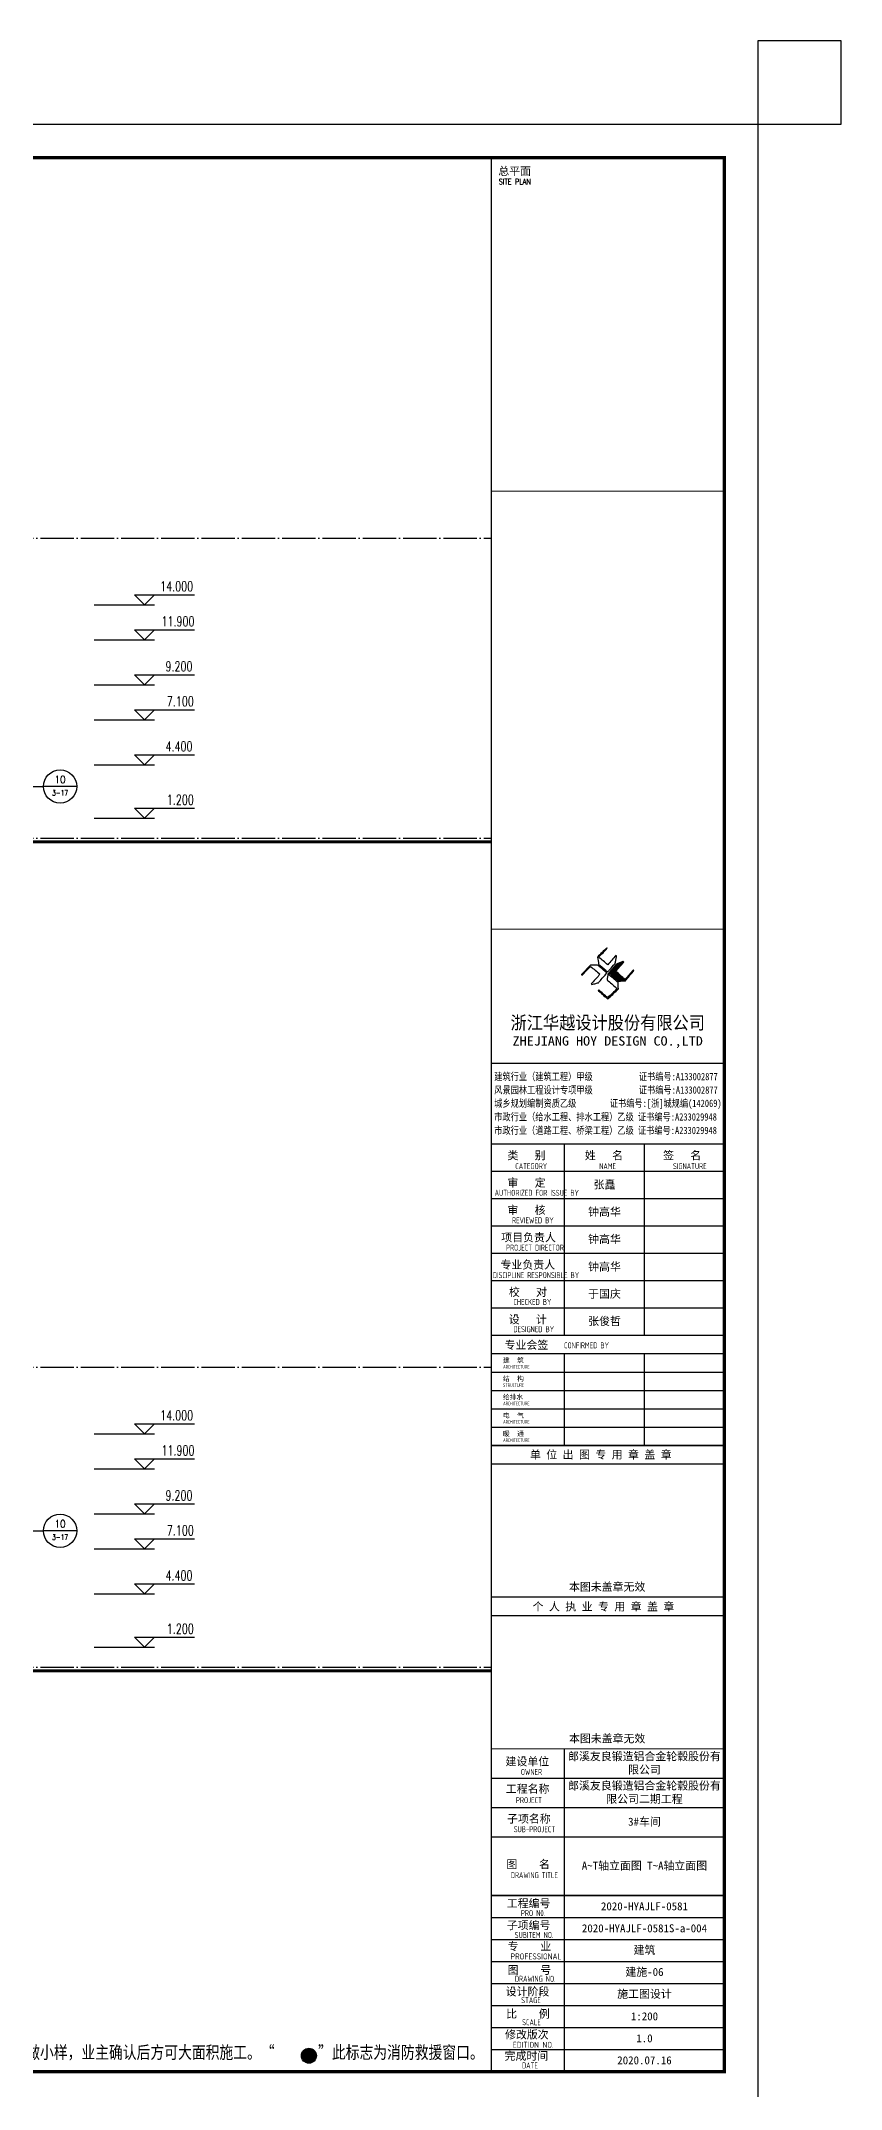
# Model space of a CAD drawing. Extents: x 14095202 to 14511487, y -1430609 to -90420.
# Drawn here: x 14463461 to 14511487, y -1150770 to -1027920 of the extents above; entities that cross this region are included whole.
import ezdxf
from ezdxf.enums import TextEntityAlignment as Align

# ---------------------------------------------------------------- set-up
doc = ezdxf.new("R2010")
doc.units = 0
doc.header["$LTSCALE"] = 1000
doc.header["$MEASUREMENT"] = 0
doc.linetypes.add('DOTE', pattern=[2.42, 2, -0.2, 0.02, -0.2])
for name, color, linetype in [('DIM_IDEN', 3, 'Continuous'), ('DOTE', 1, 'DOTE'), ('PUB_DIM', 3, 'Continuous'), ('PUB_TEXT', 7, 'Continuous'), ('PUB_TITLE', 4, 'Continuous'), ('TK', 4, 'Continuous')]:
    doc.layers.add(name, color=color, linetype=linetype)
doc.styles.add('-宋体', font='', dxfattribs={"width": 0.8})
doc.styles.add('_TCH_DIM', font='SIMPLEX', dxfattribs={"bigfont": 'GBCBIG'})
doc.styles.add('_TCH_LABEL', font='COMPLEX', dxfattribs={"bigfont": 'GBCBIG'})
doc.styles.add('HT', font='simhei.ttf', dxfattribs={"width": 0.8})
doc.styles.add('ROMANS', font='romans', dxfattribs={"width": 0.65, "height": 231.275})
doc.styles.add('TSSD_REIN', font='tssdeng.shx', dxfattribs={"width": 0.7, "bigfont": 'tssdchn.shx'})
doc.styles.add('图签宋体', font='', dxfattribs={"height": 300})
doc.styles.add('图签黑体', font='simhei.ttf', dxfattribs={"height": 550})
doc.styles.add('宋体', font='', dxfattribs={"width": 0.8})
doc.styles.get('-宋体').set_extended_font_data('SimSun')
doc.styles.get('图签宋体').set_extended_font_data('NSimSun')
doc.styles.get('宋体').set_extended_font_data('SimSun')

# ---------------------------------------------------------------- blocks, each defined once
blk = doc.blocks.new('A$C053D6479')
at = {"layer": 'PUB_TITLE'}
h = blk.add_hatch(color=256, dxfattribs=at)
h.dxf.hatch_style = 1
edge = h.paths.add_edge_path()
edge.add_spline(control_points=[(1026, 827), (1105, 920), (1188, 1008), (1266, 1102)], knot_values=[13, 13, 13, 13, 14, 14, 14, 14], degree=3, periodic=0)
edge.add_spline(control_points=[(1266, 1102), (1258, 1111), (1249, 1119), (1239, 1116)], knot_values=[12, 12, 12, 12, 13, 13, 13, 13], degree=3, periodic=0)
edge.add_spline(control_points=[(1239, 1116), (1210, 1107), (1179, 1092), (1144, 1077)], knot_values=[11, 11, 11, 11, 12, 12, 12, 12], degree=3, periodic=0)
edge.add_spline(control_points=[(1144, 1077), (1109, 1063), (1069, 1053), (1047, 1038)], knot_values=[10, 10, 10, 10, 11, 11, 11, 11], degree=3, periodic=0)
edge.add_spline(control_points=[(1047, 1038), (1028, 1026), (1007, 992), (991, 972)], knot_values=[9, 9, 9, 9, 10, 10, 10, 10], degree=3, periodic=0)
edge.add_spline(control_points=[(991, 972), (942, 913), (899, 868), (849, 810)], knot_values=[8, 8, 8, 8, 9, 9, 9, 9], degree=3, periodic=0)
edge.add_spline(control_points=[(849, 810), (842, 801), (822, 776), (822, 775)], knot_values=[7, 7, 7, 7, 8, 8, 8, 8], degree=3, periodic=0)
edge.add_spline(control_points=[(822, 775), (823, 771), (848, 752), (859, 744)], knot_values=[6, 6, 6, 6, 7, 7, 7, 7], degree=3, periodic=0)
edge.add_spline(control_points=[(859, 744), (949, 670), (1035, 592), (1122, 521)], knot_values=[5, 5, 5, 5, 6, 6, 6, 6], degree=3, periodic=0)
edge.add_spline(control_points=[(1122, 521), (1153, 527), (1185, 530), (1217, 533)], knot_values=[4, 4, 4, 4, 5, 5, 5, 5], degree=3, periodic=0)
edge.add_spline(control_points=[(1217, 533), (1246, 535), (1293, 532), (1316, 542)], knot_values=[3, 3, 3, 3, 4, 4, 4, 4], degree=3, periodic=0)
edge.add_spline(control_points=[(1316, 542), (1327, 547), (1338, 565), (1349, 579)], knot_values=[2, 2, 2, 2, 3, 3, 3, 3], degree=3, periodic=0)
edge.add_spline(control_points=[(1349, 579), (1423, 670), (1507, 759), (1572, 848)], knot_values=[1, 1, 1, 1, 2, 2, 2, 2], degree=3, periodic=0)
edge.add_spline(control_points=[(1572, 848), (1564, 852), (1561, 861), (1551, 862)], knot_values=[0, 0, 0, 0, 1, 1, 1, 1], degree=3, periodic=0)
edge.add_spline(control_points=[(1551, 862), (1469, 769), (1393, 671), (1310, 579)], knot_values=[15, 15, 15, 15, 16, 16, 16, 16], degree=3, periodic=0)
edge.add_spline(control_points=[(1310, 579), (1216, 662), (1118, 742), (1026, 827)], knot_values=[14, 14, 14, 14, 15, 15, 15, 15], degree=3, periodic=0)
at = {"layer": 'TK'}
for points, knots in [([(1031, 1298), (1066, 1286), (1054, 1262), (1045, 1224), (1036, 1188), (1031, 1158), (1024, 1121), (1020, 1104), (1017, 1085), (1012, 1071), (1004, 1052), (976, 1026), (956, 1003), (906, 946), (866, 899), (814, 839), (806, 829), (789, 806), (787, 806), (777, 804), (728, 856), (719, 864), (651, 922), (580, 978), (514, 1036), (509, 1106), (488, 1176), (479, 1247), (570, 1343), (663, 1436), (758, 1526), (764, 1523), (768, 1518), (774, 1515), (693, 1422), (599, 1343), (520, 1249), (607, 1171), (698, 1096), (789, 1021), (874, 1109), (950, 1206), (1031, 1298)], [0, 0, 0, 0, 1, 1, 1, 2, 2, 2, 3, 3, 3, 4, 4, 4, 5, 5, 5, 6, 6, 6, 7, 7, 7, 8, 8, 8, 9, 9, 9, 10, 10, 10, 11, 11, 11, 12, 12, 12, 13, 13, 13, 14, 14, 14, 14]), ([(555, 949), (624, 891), (699, 833), (760, 773), (689, 691), (614, 604), (539, 517), (529, 505), (516, 487), (506, 482), (492, 475), (469, 472), (452, 467), (416, 456), (383, 448), (342, 438), (323, 433), (297, 422), (293, 440), (291, 452), (313, 470), (322, 480), (400, 566), (477, 652), (553, 736), (460, 815), (366, 894), (270, 970), (183, 883), (101, 791), (16, 703), (-18, 714), (9, 735), (28, 755), (103, 838), (192, 930), (266, 1005), (319, 1009), (387, 1005), (442, 1007), (456, 1008), (472, 1011), (485, 1007), (507, 1000), (534, 967), (555, 949)], [0, 0, 0, 0, 1, 1, 1, 2, 2, 2, 3, 3, 3, 4, 4, 4, 5, 5, 5, 6, 6, 6, 7, 7, 7, 8, 8, 8, 9, 9, 9, 10, 10, 10, 11, 11, 11, 12, 12, 12, 13, 13, 13, 14, 14, 14, 15, 15, 15, 15]), ([(1097, 490), (1100, 425), (1106, 361), (1107, 294), (1018, 207), (925, 121), (830, 33), (818, 21), (800, 0), (787, 0), (768, -1), (725, 49), (712, 60), (662, 103), (616, 143), (568, 186), (545, 207), (518, 224), (499, 250), (501, 259), (511, 261), (516, 267), (609, 192), (696, 111), (785, 33), (883, 118), (977, 208), (1070, 298), (992, 373), (892, 456), (803, 534), (791, 544), (768, 561), (766, 569), (761, 588), (776, 634), (780, 655), (785, 690), (788, 721), (795, 746), (897, 661), (998, 576), (1097, 490)], [0, 0, 0, 0, 1, 1, 1, 2, 2, 2, 3, 3, 3, 4, 4, 4, 5, 5, 5, 6, 6, 6, 7, 7, 7, 8, 8, 8, 9, 9, 9, 10, 10, 10, 11, 11, 11, 12, 12, 12, 13, 13, 13, 14, 14, 14, 14]), ([(1551, 862), (1561, 861), (1564, 852), (1572, 848), (1507, 759), (1423, 670), (1349, 579), (1338, 565), (1327, 547), (1316, 542), (1293, 532), (1246, 535), (1217, 533), (1185, 530), (1153, 527), (1122, 521), (1035, 592), (949, 670), (859, 744), (848, 752), (823, 771), (822, 775), (822, 776), (842, 801), (849, 810), (899, 868), (942, 913), (991, 972), (1007, 992), (1028, 1026), (1047, 1038), (1069, 1053), (1109, 1063), (1144, 1077), (1179, 1092), (1210, 1107), (1239, 1116), (1249, 1119), (1258, 1111), (1266, 1102), (1188, 1008), (1105, 920), (1026, 827), (1118, 742), (1216, 662), (1310, 579), (1393, 671), (1469, 769), (1551, 862)], [0, 0, 0, 0, 1, 1, 1, 2, 2, 2, 3, 3, 3, 4, 4, 4, 5, 5, 5, 6, 6, 6, 7, 7, 7, 8, 8, 8, 9, 9, 9, 10, 10, 10, 11, 11, 11, 12, 12, 12, 13, 13, 13, 14, 14, 14, 15, 15, 15, 16, 16, 16, 16])]:
    blk.add_open_spline(points, degree=3, knots=knots, dxfattribs=at)
blk = doc.blocks.new('GeYuanFrame_12420875', base_point=(20.09, 4.53))
at = {"layer": 'PUB_TITLE'}
for points in [[(1013.09, 235.33), (1013.09, 292.73)], [(1037.09, 235.33), (1037.09, 292.73)], [(1013.09, 202.33), (1013.09, 229.83)], [(1037.09, 202.33), (1037.09, 229.83)], [(1013.09, 14.53), (1013.09, 111.33)]]:
    blk.add_lwpolyline(points, dxfattribs=at)
at = {"layer": 'TK'}
for p, q in [((991.09, 316.93), (1061.09, 316.93)), ((991.09, 284.53), (1061.09, 284.53)), ((991.09, 276.33), (1061.09, 276.33)), ((991.09, 268.13), (1061.09, 268.13)), ((991.09, 259.93), (1061.09, 259.93)), ((991.09, 251.73), (1061.09, 251.73)), ((991.09, 243.53), (1061.09, 243.53)), ((991.09, 235.33), (1061.09, 235.33)), ((991.09, 235.33), (1061.09, 235.33)), ((991.09, 102.53), (1061.09, 102.53)), ((991.09, 93.73), (1061.09, 93.73)), ((991.09, 84.93), (1013.09, 84.93)), ((991.09, 84.93), (1061.09, 84.93)), ((991.09, 67.37), (1061.09, 67.37)), ((991.09, 67.33), (1061.09, 67.33)), ((991.09, 60.77), (1061.09, 60.77)), ((991.09, 54.17), (1061.09, 54.17)), ((991.09, 47.57), (1061.09, 47.57)), ((991.09, 40.97), (1061.09, 40.97)), ((991.09, 34.37), (1061.09, 34.37)), ((991.09, 27.77), (1061.09, 27.77)), ((991.09, 21.17), (1061.09, 21.17)), ((991.09, 14.53), (1061.09, 14.53))]:
    blk.add_line(p, q, dxfattribs=at)
blk.add_lwpolyline([(20.09, 4.53), (20.09, 598.53), (1071.09, 598.53), (1071.09, 4.53)], close=True, dxfattribs=at)
at = {"layer": 'TK', "const_width": 1}
blk.add_lwpolyline([(45.09, 588.53), (1061.09, 588.53), (1061.09, 14.53), (45.09, 14.53)], close=True, dxfattribs=at)
at = {"layer": 'TK'}
for points, const_width in [([(991.09, 588.53), (991.09, 14.53)], 0.4), ([(991.09, 488.5), (1061.09, 488.5)], 0.35), ([(991.09, 357.14), (1061.09, 357.14)], 0.35), ([(991.09, 292.73), (1061.09, 292.73)], 0.35), ([(991.09, 292.73), (1061.09, 292.73)], 0.35), ([(991.09, 235.33), (1061.09, 235.33)], 0.35), ([(991.09, 202.33), (1061.09, 202.33)], 0.35), ([(991.09, 156.83), (1061.09, 156.83)], 0.35), ([(991.09, 111.33), (1061.09, 111.33)], 0.35), ([(991.09, 67.37), (1061.09, 67.37)], 0.35)]:
    blk.add_lwpolyline(points, dxfattribs=dict(at, const_width=const_width))
for points in [[(991.09, 292.73), (1061.09, 292.73)], [(991.09, 235.33), (1061.09, 235.33)], [(991.09, 229.83), (1061.09, 229.83)], [(991.09, 224.33), (1061.09, 224.33)], [(991.09, 218.83), (1061.09, 218.83)], [(991.09, 213.33), (1061.09, 213.33)], [(991.09, 207.83), (1061.09, 207.83)], [(991.09, 202.33), (1061.09, 202.33)], [(991.09, 196.83), (1061.09, 196.83)], [(991.09, 151.33), (1061.09, 151.33)]]:
    blk.add_lwpolyline(points, dxfattribs=at)
at = {"layer": 'PUB_TITLE', "xscale": 0.01000000000021828, "yscale": 0.01000000000021828, "zscale": 0.01}
blk.add_blockref('A$C053D6479', (1018.19, 336.27), dxfattribs=at)
at = {"layer": 'TK', "style": '图签宋体'}
for s, height, p in [('总平面', 2.4, (993.23, 583.28)), ('类   别', 2.4, (995.97, 288.09)), ('姓   名', 2.4, (1019.2, 288.09)), ('签   名', 2.4, (1042.68, 288.09)), ('审   定', 2.4, (995.97, 279.89)), ('审   核', 2.4, (995.97, 271.69)), ('项目负责人', 2.4, (994.13, 263.49)), ('专业负责人', 2.4, (993.89, 255.29)), ('校   对', 2.4, (996.38, 247.09)), ('设   计', 2.4, (996.36, 238.89)), ('专业会签', 2.4, (995.12, 231.24)), ('建  筑', 1.44, (994.61, 227.11)), ('结  构', 1.44, (994.61, 221.61)), ('给排水', 1.44, (994.61, 216.11)), ('电  气', 1.44, (994.61, 210.61)), ('暖  通', 1.44, (994.61, 205.11)), ('单 位 出 图 专 用 章 盖 章', 2.4, (1002.72, 198.35)), ('本图未盖章无效', 2.4, (1014.43, 158.7)), ('个 人 执 业 专 用 章 盖 章', 2.4, (1003.52, 152.77)), ('本图未盖章无效', 2.4, (1014.43, 113.2)), ('建设单位', 2.4, (995.39, 106.33)), ('工程名称', 2.4, (995.47, 98.12)), ('子项名称', 2.4, (995.85, 89.14)), ('图    名', 2.4, (995.63, 75.5)), ('工程编号', 2.4, (995.77, 63.77)), ('子项编号', 2.4, (995.77, 57.19)), ('专    业', 2.4, (996.01, 50.88)), ('图    号', 2.4, (996.02, 43.77)), ('设计阶段', 2.4, (995.45, 37.32)), ('比    例', 2.4, (995.59, 30.63)), ('修改版次', 2.4, (995.24, 24.41)), ('完成时间', 2.4, (995.11, 18.02))]:
    blk.add_text(s, height=height, dxfattribs=at).set_placement(p)
at = {"layer": 'TK'}
for s, height, style, width, p in [('SITE PLAN', 1.697, 'ROMANS', 0.76, (993.35, 580.49)), ('建筑行业（建筑工程）甲级           证书编号:A133002877', 2.2, '-宋体', 0.8, (992, 311.83)), ('风景园林工程设计专项甲级           证书编号:A133002877', 2.2, '-宋体', 0.8, (992, 307.81)), ('城乡规划编制资质乙级        证书编号:[浙]城规编(142069)', 2.2, '-宋体', 0.8, (992, 303.82)), ('市政行业（给水工程、排水工程）乙级 证书编号:A233029948', 2.2, '-宋体', 0.8, (992, 299.74)), ('市政行业（道路工程、桥梁工程）乙级 证书编号:A233029948', 2.2, '-宋体', 0.8, (992, 295.69)), ('CATEGORY', 1.8, 'TSSD_REIN', 0.7, (998.32, 285.17)), ('NAME', 1.8, 'TSSD_REIN', 0.7, (1023.51, 285.17)), ('SIGNATURE', 1.8, 'TSSD_REIN', 0.7, (1045.66, 285.17)), ('AUTHORIZED FOR ISSUE BY', 1.8, 'TSSD_REIN', 0.7, (992.12, 277.17)), ('REVIEWED BY', 1.8, 'TSSD_REIN', 0.7, (997.36, 268.91)), ('PROJECT DIRECTOR', 1.8, 'TSSD_REIN', 0.7, (995.55, 260.74)), ('DISCIPLINE RESPONSIBLE BY', 1.8, 'TSSD_REIN', 0.7, (991.57, 252.48)), ('CHECKED BY', 1.8, 'TSSD_REIN', 0.7, (997.75, 244.44)), ('DESIGNED BY', 1.8, 'TSSD_REIN', 0.7, (997.76, 236.27)), ('CONFIRMED BY', 1.8, 'TSSD_REIN', 0.7, (1012.94, 231.42)), ('ARCHITECTURE', 1.08, 'TSSD_REIN', 0.7, (994.65, 225.34)), ('STRUCTURE', 1.08, 'TSSD_REIN', 0.7, (994.65, 219.84)), ('ARCHITECTURE', 1.08, 'TSSD_REIN', 0.7, (994.65, 214.34)), ('ARCHITECTURE', 1.08, 'TSSD_REIN', 0.7, (994.65, 208.84)), ('ARCHITECTURE', 1.08, 'TSSD_REIN', 0.7, (994.65, 203.34)), ('OWNER', 1.8, 'TSSD_REIN', 0.7, (999.98, 103.48)), ('PROJECT', 1.8, 'TSSD_REIN', 0.7, (998.52, 95.02)), ('SUB-PROJECT', 1.8, 'TSSD_REIN', 0.7, (997.86, 86.3)), ('DRAWING TITLE', 1.8, 'TSSD_REIN', 0.7, (996.97, 72.53)), ('PRO N0.', 1.8, 'TSSD_REIN', 0.7, (1000.01, 61.15)), ('SUBITEM NO.', 1.8, 'TSSD_REIN', 0.7, (998.15, 54.58)), ('PROFESSIONAL', 1.8, 'TSSD_REIN', 0.8, (996.88, 48.15)), ('DRAWING NO.', 1.8, 'TSSD_REIN', 0.7, (998.19, 41.45)), ('STAGE', 1.8, 'TSSD_REIN', 0.7, (1000.09, 35.03)), ('SCALE', 1.8, 'TSSD_REIN', 0.7, (1000.38, 28.42)), ('EDITION NO.', 1.8, 'TSSD_REIN', 0.8, (997.53, 21.64)), ('DATE', 1.8, 'TSSD_REIN', 0.7, (1000.33, 15.45))]:
    blk.add_text(s, height=height, dxfattribs=dict(at, style=style, width=width)).set_placement(p)
for s, height, style, width, p in [('浙江华越设计股份有限公司', 3.96, 'HT', 0.9, (1026.07, 329.16)), ('ZHEJIANG HOY DESIGN CO.,LTD', 2.8, '图签黑体', 1.11, (1026.06, 323.29))]:
    blk.add_text(s, height=height, dxfattribs=dict(at, style=style, width=width)).set_placement(p, align=Align.MIDDLE)
at = {"layer": 'TK', "char_height": 2.4, "attachment_point": 5, "style": '图签宋体'}
for s, insert, width in [('张矗', (1025.09, 280.4), 24), ('钟高华', (1025.09, 272.23), 24), ('钟高华', (1025.09, 264.03), 24), ('钟高华', (1025.09, 255.76), 24), ('于国庆', (1025.09, 247.63), 24), ('张俊哲', (1025.09, 239.43), 24), ('郎溪友良锻造铝合金轮毂股份有限公司', (1037.09, 106.93), 48), ('郎溪友良锻造铝合金轮毂股份有限公司二期工程', (1037.09, 98.13), 48), ('3#车间', (1037.09, 89.33), 48), ('A~T轴立面图 T~A轴立面图', (1037.09, 76.13), 48), ('2020-HYAJLF-0581', (1037.09, 64.07), 48), ('2020-HYAJLF-0581S-a-004', (1037.09, 57.47), 48), ('建筑', (1037.09, 50.87), 48), ('建施-06', (1037.09, 44.27), 48), ('施工图设计', (1037.09, 37.67), 48), ('1:200', (1037.09, 31.07), 48), ('1.0', (1037.09, 24.47), 48), ('2020.07.16', (1037.09, 17.88), 48)]:
    blk.add_mtext(s, dxfattribs=dict(at, insert=insert, width=width))

msp = doc.modelspace()

# ---------------------------------------------------------------- hatches: boundary and pattern name
msp.add_hatch(color=1).paths.add_polyline_path([(14479093.3, -1148772.9, 1), (14479993.3, -1148772.9, 1)])

# ---------------------------------------------------------------- linework, layer by layer
at = {"ltscale": 0.5}
for p, q in [((14301286.9, -1075890.6), (14490486.9, -1075890.6)), ((14301286.9, -1075990.6), (14490486.9, -1075990.6)), ((14301286.9, -1125618.9), (14490486.9, -1125618.9)), ((14301286.9, -1125718.9), (14490486.9, -1125718.9))]:
    msp.add_line(p, q, dxfattribs=at)
msp.add_lwpolyline([(14506486.9, -1027920.3), (14506486.9, -1032920.3), (14511486.9, -1032920.3), (14511486.9, -1027920.3)], close=True, dxfattribs=at)
at = {"ltscale": 0.5, "const_width": 100}
for points in [[(14301286.9, -1075940.6), (14490486.9, -1075940.6)], [(14301286.9, -1125668.9), (14490486.9, -1125668.9)]]:
    msp.add_lwpolyline(points, dxfattribs=at)
at = {"color": 1}
msp.add_circle((14479543.3, -1148772.9), 450, dxfattribs=at)
at = {"layer": 'DIM_IDEN'}
for p, q in [((14459318.4, -1072640.6), (14463611.9, -1072640.6)), ((14465611.9, -1072640.6), (14463611.9, -1072640.6)), ((14459318.4, -1117286), (14463611.9, -1117286)), ((14465611.9, -1117286), (14463611.9, -1117286))]:
    msp.add_line(p, q, dxfattribs=at)
for centre in [(14464611.9, -1072640.6), (14464611.9, -1117286)]:
    msp.add_circle(centre, 1000, dxfattribs=at)
at = {"layer": 'DOTE'}
for p, q in [((14301286.9, -1057740.6), (14490486.9, -1057740.6)), ((14301286.9, -1075740.6), (14490486.9, -1075740.6)), ((14301286.9, -1107468.9), (14490486.9, -1107468.9)), ((14301286.9, -1125468.9), (14490486.9, -1125468.9))]:
    msp.add_line(p, q, dxfattribs=at)
at = {"layer": 'PUB_DIM'}
for p, q in [((14469676.8, -1061740.6), (14469076.8, -1061140.6)), ((14469076.8, -1061140.6), (14472676.8, -1061140.6)), ((14469676.8, -1061740.6), (14470276.8, -1061140.6)), ((14466661.9, -1061740.6), (14470276.8, -1061740.6)), ((14466661.9, -1063840.6), (14470276.8, -1063840.6)), ((14469676.8, -1063840.6), (14469076.8, -1063240.6)), ((14469076.8, -1063240.6), (14472676.8, -1063240.6)), ((14469676.8, -1063840.6), (14470276.8, -1063240.6)), ((14469676.8, -1066540.6), (14469076.8, -1065940.6)), ((14469076.8, -1065940.6), (14472676.8, -1065940.6)), ((14469676.8, -1066540.6), (14470276.8, -1065940.6)), ((14466661.9, -1066540.6), (14470276.8, -1066540.6)), ((14466661.9, -1068640.6), (14470276.8, -1068640.6)), ((14469676.8, -1068640.6), (14469076.8, -1068040.6)), ((14469076.8, -1068040.6), (14472676.8, -1068040.6)), ((14469676.8, -1068640.6), (14470276.8, -1068040.6)), ((14469676.8, -1071340.6), (14469076.8, -1070740.6)), ((14469076.8, -1070740.6), (14472676.8, -1070740.6)), ((14469676.8, -1071340.6), (14470276.8, -1070740.6)), ((14466661.9, -1071340.6), (14470276.8, -1071340.6)), ((14466661.9, -1074540.6), (14470276.8, -1074540.6)), ((14469676.8, -1074540.6), (14469076.8, -1073940.6)), ((14469076.8, -1073940.6), (14472676.8, -1073940.6)), ((14469676.8, -1074540.6), (14470276.8, -1073940.6)), ((14466661.9, -1111468.9), (14470276.8, -1111468.9)), ((14469676.8, -1111468.9), (14469076.8, -1110868.9)), ((14469076.8, -1110868.9), (14472676.8, -1110868.9)), ((14469676.8, -1111468.9), (14470276.8, -1110868.9)), ((14469676.8, -1113568.9), (14469076.8, -1112968.9)), ((14469076.8, -1112968.9), (14472676.8, -1112968.9)), ((14469676.8, -1113568.9), (14470276.8, -1112968.9)), ((14466661.9, -1113568.9), (14470276.8, -1113568.9)), ((14466661.9, -1116268.9), (14470276.8, -1116268.9)), ((14469676.8, -1116268.9), (14469076.8, -1115668.9)), ((14469076.8, -1115668.9), (14472676.8, -1115668.9)), ((14469676.8, -1116268.9), (14470276.8, -1115668.9)), ((14469676.8, -1118368.9), (14469076.8, -1117768.9)), ((14469076.8, -1117768.9), (14472676.8, -1117768.9)), ((14469676.8, -1118368.9), (14470276.8, -1117768.9)), ((14466661.9, -1118368.9), (14470276.8, -1118368.9)), ((14466661.9, -1121068.9), (14470276.8, -1121068.9)), ((14469676.8, -1121068.9), (14469076.8, -1120468.9)), ((14469076.8, -1120468.9), (14472676.8, -1120468.9)), ((14469676.8, -1121068.9), (14470276.8, -1120468.9)), ((14469676.8, -1124268.9), (14469076.8, -1123668.9)), ((14469076.8, -1123668.9), (14472676.8, -1123668.9)), ((14469676.8, -1124268.9), (14470276.8, -1123668.9)), ((14466661.9, -1124268.9), (14470276.8, -1124268.9))]:
    msp.add_line(p, q, dxfattribs=at)

# ---------------------------------------------------------------- block references
at = {"xscale": 200, "yscale": 200, "zscale": 200}
msp.add_blockref('GeYuanFrame_12420875', (14296286.9, -1151720.3), dxfattribs=at)

# ---------------------------------------------------------------- texts
at = {"layer": 'PUB_TEXT'}
for s, height, style, width, p in [('14.000', 595, '_TCH_DIM', 0.705882, (14470616.8, -1060930.6)), ('11.900', 595, '_TCH_DIM', 0.705882, (14470696.8, -1063030.6)), ('9.200', 595, '_TCH_DIM', 0.705882, (14470936.8, -1065730.6)), ('7.100', 595, '_TCH_DIM', 0.705882, (14471016.8, -1067830.6)), ('4.400', 595, '_TCH_DIM', 0.705882, (14470936.8, -1070530.6)), ('1.200', 595, '_TCH_DIM', 0.705882, (14471016.8, -1073730.6)), ('14.000', 595, '_TCH_DIM', 0.705882, (14470616.8, -1110658.9)), ('11.900', 595, '_TCH_DIM', 0.705882, (14470696.8, -1112758.9)), ('9.200', 595, '_TCH_DIM', 0.705882, (14470936.8, -1115458.9)), ('7.100', 595, '_TCH_DIM', 0.705882, (14471016.8, -1117558.9)), ('4.400', 595, '_TCH_DIM', 0.705882, (14470936.8, -1120258.9)), ('1.200', 595, '_TCH_DIM', 0.705882, (14471016.8, -1123458.9)), ('立面外墙做法参效果图。所有颜色均需现场做小样，业主确认后方可大面积施工。“', 759.494, '宋体', 0.8, (14446828.4, -1148947.5)), ('”此标志为消防救援窗口。', 759.494, '宋体', 0.8, (14480097.6, -1148947.5))]:
    msp.add_text(s, height=height, dxfattribs=dict(at, style=style, width=width)).set_placement(p)
at = {"layer": 'PUB_TEXT', "style": '_TCH_LABEL'}
for s, height, width, p, p2 in [('10', 454.21, 1.230441, (14464279.6, -1072445), (14464944.1, -1072445)), ('3-17', 327.82, 1.09259, (14464132.3, -1073188.3), (14465091.4, -1073188.3)), ('10', 454.21, 1.230441, (14464279.6, -1117090.4), (14464944.1, -1117090.4)), ('3-17', 327.82, 1.09259, (14464132.3, -1117833.7), (14465091.4, -1117833.7))]:
    msp.add_text(s, height=height, dxfattribs=dict(at, width=width)).set_placement(p, p2, align=Align.FIT)

doc.saveas('drawing.dxf')
